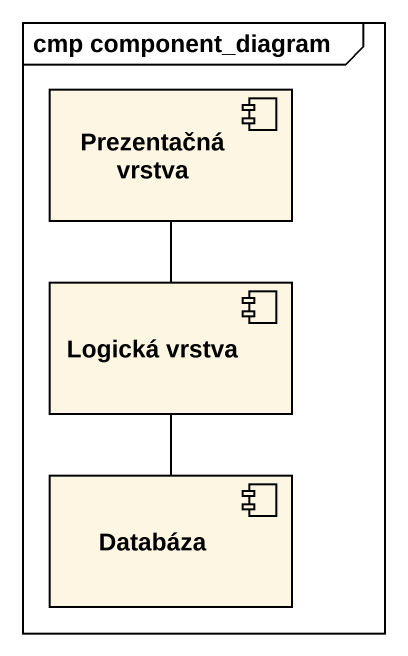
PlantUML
@startuml
mainframe cmp component_diagram
component "Prezentačná vrstva" as Prezentačná_vrstva
component "Logická vrstva" as Logická_vrstva
component Databáza
Prezentačná_vrstva -- Logická_vrstva
Logická_vrstva -- Databáza
@enduml
